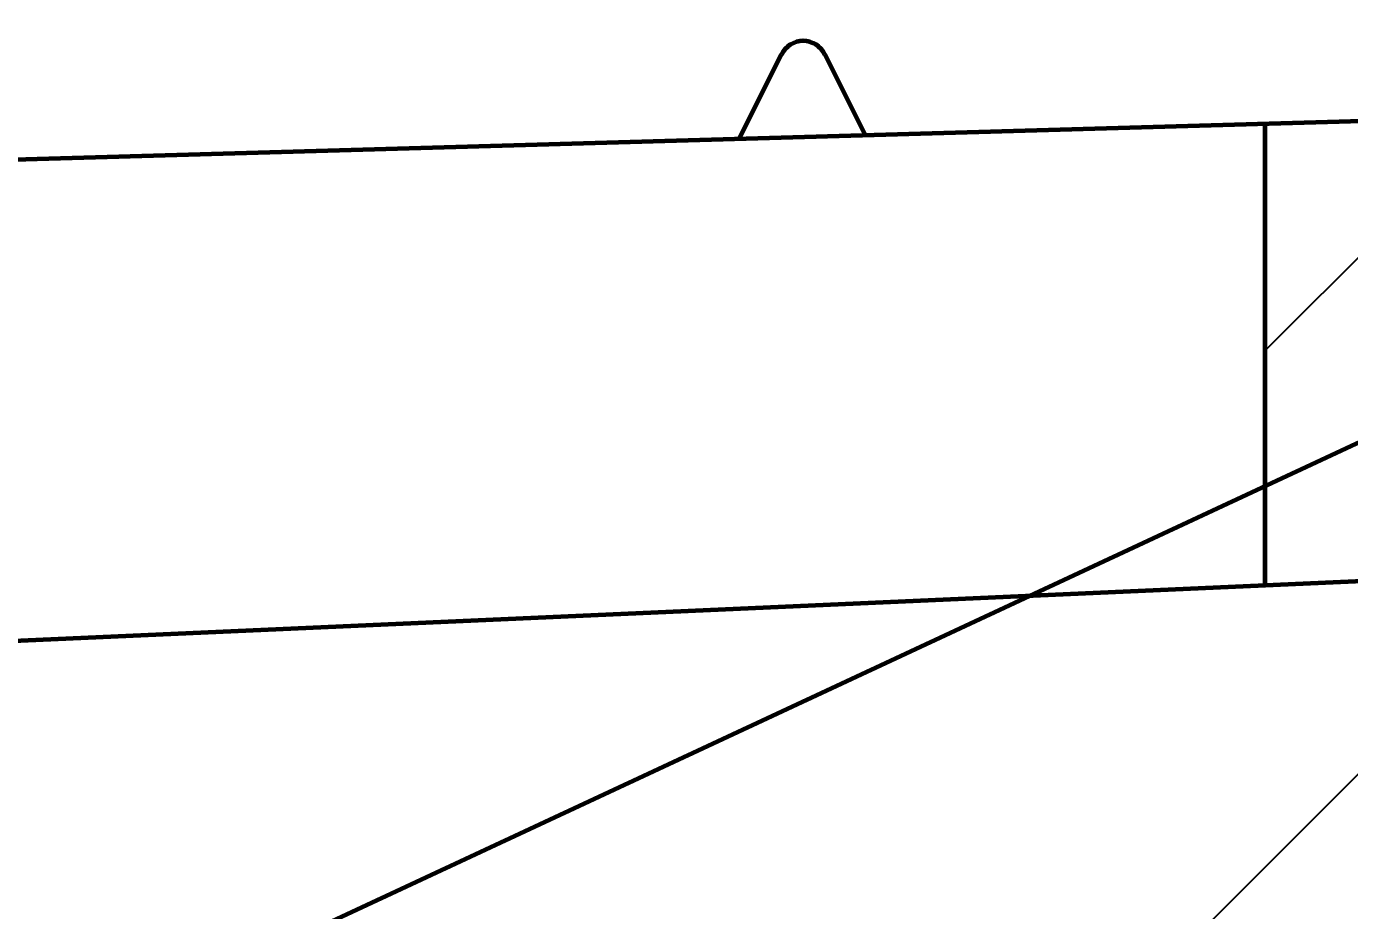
# Model space of a CAD drawing. Header units: millimetres. Extents: x 0 to 3360, y 0 to 297.
# Drawn here: x 3253.098 to 3254.912, y 129.323 to 130.535 of the extents above; entities that cross this region are included whole.
import ezdxf

# ---------------------------------------------------------------- set-up
doc = ezdxf.new("R2010")
doc.units = ezdxf.units.MM
doc.linetypes.add('K5LT_BASIC', pattern=[0])
doc.linetypes.add('K5LT_THIN', pattern=[0])
doc.layers.add('Системный слой', color=7, linetype='Continuous')
doc.styles.add('KDIMTEXTSTYLE', font='GOST_AU.SHX', dxfattribs={"width": 0.96, "oblique": 15, "height": 5})
doc.dimstyles.new('KDIMSTYLE (0.33)', dxfattribs={"dimtxt": 5, "dimasz": 1, "dimexe": 2, "dimexo": 0, "dimgap": 1, "dimtad": 1, "dimlfac": 3, "dimtxsty": 'KDIMTEXTSTYLE', "dimsah": 1, "dimcen": 0, "dimdle": 1, "dimadec": 0, "dimazin": 0, "dimtfac": 0.667, "dimtmove": 0, "dimatfit": 3, "dimfxl": 1, "dimtvp": 1, "dimtolj": 1, "dimtzin": 0, "dimarcsym": 0})
pattern_1 = [(45, (0, 0), (-1.0606602, 1.0606602), [])]

# ---------------------------------------------------------------- blocks, each defined once
blk = doc.blocks.new('U632')
at = {"layer": 'Системный слой', "color": 5, "linetype": 'K5LT_BASIC', "lineweight": 60, "true_color": 0x0000ff}
for p, q in [((3254.075, 130.3816), (3254.1328, 130.4972)), ((3254.1925, 130.4972), (3254.2478, 130.3866))]:
    blk.add_line(p, q, dxfattribs=at)
blk.add_arc((3254.1626, 130.4823), 0.0333, 26.5651, 153.4349, dxfattribs=at)
blk = doc.blocks.new('U629')
at = {"layer": 'Системный слой'}
h = blk.add_hatch(dxfattribs=at)
h.set_pattern_fill('Металл', angle=45, style=0, pattern_type=0)
h.set_pattern_definition(pattern_1)
h.paths.add_polyline_path([(3254.7955, 129.7688), (3258.1293, 129.9168), (3258.1293, 130.7835), (3256.4626, 130.4501), (3254.7955, 130.4023)])
at = {"layer": 'Системный слой', "color": 5, "linetype": 'K5LT_BASIC', "lineweight": 60, "true_color": 0x0000ff}
for p, q in [((3248.9126, 130.2335), (3256.4626, 130.4501)), ((3254.7955, 130.4023), (3254.7955, 129.7688)), ((3258.1293, 129.9168), (3251.2313, 129.6106))]:
    blk.add_line(p, q, dxfattribs=at)
at = {"layer": 'Системный слой'}
blk.add_blockref('U632', (0, 0), dxfattribs=at)
blk = doc.blocks.new('U641')
at = {"layer": 'Системный слой', "color": 5, "linetype": 'K5LT_BASIC', "lineweight": 60, "true_color": 0x0000ff}
for p, q in [((3254.075, 130.3816), (3254.1328, 130.4972)), ((3254.1925, 130.4972), (3254.2478, 130.3866))]:
    blk.add_line(p, q, dxfattribs=at)
blk.add_arc((3254.1626, 130.4823), 0.0333, 26.5651, 153.4349, dxfattribs=at)
blk = doc.blocks.new('U638')
at = {"layer": 'Системный слой'}
h = blk.add_hatch(dxfattribs=at)
h.set_pattern_fill('Металл', angle=45, style=0, pattern_type=0)
h.set_pattern_definition(pattern_1)
h.paths.add_polyline_path([(3254.7955, 129.7688), (3258.1293, 129.9168), (3258.1293, 130.7835), (3256.4626, 130.4501), (3254.7955, 130.4023)])
at = {"layer": 'Системный слой', "color": 5, "linetype": 'K5LT_BASIC', "lineweight": 60, "true_color": 0x0000ff}
for p, q in [((3248.9126, 130.2335), (3256.4626, 130.4501)), ((3254.7955, 130.4023), (3254.7955, 129.7688)), ((3258.1293, 129.9168), (3251.2313, 129.6106))]:
    blk.add_line(p, q, dxfattribs=at)
at = {"layer": 'Системный слой'}
blk.add_blockref('U641', (0, 0), dxfattribs=at)
blk = doc.blocks.new('U650')
at = {"layer": 'Системный слой', "color": 5, "linetype": 'K5LT_BASIC', "lineweight": 60, "true_color": 0x0000ff}
for p, q in [((3254.075, 130.3816), (3254.1328, 130.4972)), ((3254.1925, 130.4972), (3254.2478, 130.3866))]:
    blk.add_line(p, q, dxfattribs=at)
blk.add_arc((3254.1626, 130.4823), 0.0333, 26.5651, 153.4349, dxfattribs=at)
blk = doc.blocks.new('U647')
at = {"layer": 'Системный слой'}
h = blk.add_hatch(dxfattribs=at)
h.set_pattern_fill('Металл', angle=45, style=0, pattern_type=0)
h.set_pattern_definition(pattern_1)
h.paths.add_polyline_path([(3254.7955, 129.7688), (3258.1293, 129.9168), (3258.1293, 130.7835), (3256.4626, 130.4501), (3254.7955, 130.4023)])
at = {"layer": 'Системный слой', "color": 5, "linetype": 'K5LT_BASIC', "lineweight": 60, "true_color": 0x0000ff}
for p, q in [((3248.9126, 130.2335), (3256.4626, 130.4501)), ((3254.7955, 130.4023), (3254.7955, 129.7688)), ((3258.1293, 129.9168), (3251.2313, 129.6106))]:
    blk.add_line(p, q, dxfattribs=at)
at = {"layer": 'Системный слой'}
blk.add_blockref('U650', (0, 0), dxfattribs=at)
blk = doc.blocks.new('U659')
at = {"layer": 'Системный слой', "color": 5, "linetype": 'K5LT_BASIC', "lineweight": 60, "true_color": 0x0000ff}
for p, q in [((3254.075, 130.3816), (3254.1328, 130.4972)), ((3254.1925, 130.4972), (3254.2478, 130.3866))]:
    blk.add_line(p, q, dxfattribs=at)
blk.add_arc((3254.1626, 130.4823), 0.0333, 26.5651, 153.4349, dxfattribs=at)
blk = doc.blocks.new('U656')
at = {"layer": 'Системный слой'}
h = blk.add_hatch(dxfattribs=at)
h.set_pattern_fill('Металл', angle=45, style=0, pattern_type=0)
h.set_pattern_definition(pattern_1)
h.paths.add_polyline_path([(3254.7955, 129.7688), (3258.1293, 129.9168), (3258.1293, 130.7835), (3256.4626, 130.4501), (3254.7955, 130.4023)])
at = {"layer": 'Системный слой', "color": 5, "linetype": 'K5LT_BASIC', "lineweight": 60, "true_color": 0x0000ff}
for p, q in [((3248.9126, 130.2335), (3256.4626, 130.4501)), ((3254.7955, 130.4023), (3254.7955, 129.7688)), ((3258.1293, 129.9168), (3251.2313, 129.6106))]:
    blk.add_line(p, q, dxfattribs=at)
at = {"layer": 'Системный слой'}
blk.add_blockref('U659', (0, 0), dxfattribs=at)
blk = doc.blocks.new('U668')
at = {"layer": 'Системный слой', "color": 5, "linetype": 'K5LT_BASIC', "lineweight": 60, "true_color": 0x0000ff}
for p, q in [((3254.075, 130.3816), (3254.1328, 130.4972)), ((3254.1925, 130.4972), (3254.2478, 130.3866))]:
    blk.add_line(p, q, dxfattribs=at)
blk.add_arc((3254.1626, 130.4823), 0.0333, 26.5651, 153.4349, dxfattribs=at)
blk = doc.blocks.new('U665')
at = {"layer": 'Системный слой'}
h = blk.add_hatch(dxfattribs=at)
h.set_pattern_fill('Металл', angle=45, style=0, pattern_type=0)
h.set_pattern_definition(pattern_1)
h.paths.add_polyline_path([(3254.7955, 129.7688), (3258.1293, 129.9168), (3258.1293, 130.7835), (3256.4626, 130.4501), (3254.7955, 130.4023)])
at = {"layer": 'Системный слой', "color": 5, "linetype": 'K5LT_BASIC', "lineweight": 60, "true_color": 0x0000ff}
for p, q in [((3248.9126, 130.2335), (3256.4626, 130.4501)), ((3254.7955, 130.4023), (3254.7955, 129.7688)), ((3258.1293, 129.9168), (3251.2313, 129.6106))]:
    blk.add_line(p, q, dxfattribs=at)
at = {"layer": 'Системный слой'}
blk.add_blockref('U668', (0, 0), dxfattribs=at)
blk = doc.blocks.new('U677')
at = {"layer": 'Системный слой', "color": 5, "linetype": 'K5LT_BASIC', "lineweight": 60, "true_color": 0x0000ff}
for p, q in [((3254.075, 130.3816), (3254.1328, 130.4972)), ((3254.1925, 130.4972), (3254.2478, 130.3866))]:
    blk.add_line(p, q, dxfattribs=at)
blk.add_arc((3254.1626, 130.4823), 0.0333, 26.5651, 153.4349, dxfattribs=at)
blk = doc.blocks.new('U674')
at = {"layer": 'Системный слой'}
h = blk.add_hatch(dxfattribs=at)
h.set_pattern_fill('Металл', angle=45, style=0, pattern_type=0)
h.set_pattern_definition(pattern_1)
h.paths.add_polyline_path([(3254.7955, 129.7688), (3258.1293, 129.9168), (3258.1293, 130.7835), (3256.4626, 130.4501), (3254.7955, 130.4023)])
at = {"layer": 'Системный слой', "color": 5, "linetype": 'K5LT_BASIC', "lineweight": 60, "true_color": 0x0000ff}
for p, q in [((3248.9126, 130.2335), (3256.4626, 130.4501)), ((3254.7955, 130.4023), (3254.7955, 129.7688)), ((3258.1293, 129.9168), (3251.2313, 129.6106))]:
    blk.add_line(p, q, dxfattribs=at)
at = {"layer": 'Системный слой'}
blk.add_blockref('U677', (0, 0), dxfattribs=at)
blk = doc.blocks.new('U686')
at = {"layer": 'Системный слой', "color": 5, "linetype": 'K5LT_BASIC', "lineweight": 60, "true_color": 0x0000ff}
for p, q in [((3254.075, 130.3816), (3254.1328, 130.4972)), ((3254.1925, 130.4972), (3254.2478, 130.3866))]:
    blk.add_line(p, q, dxfattribs=at)
blk.add_arc((3254.1626, 130.4823), 0.0333, 26.5651, 153.4349, dxfattribs=at)
blk = doc.blocks.new('U683')
at = {"layer": 'Системный слой'}
h = blk.add_hatch(dxfattribs=at)
h.set_pattern_fill('Металл', angle=45, style=0, pattern_type=0)
h.set_pattern_definition(pattern_1)
h.paths.add_polyline_path([(3254.7955, 129.7688), (3258.1293, 129.9168), (3258.1293, 130.7835), (3256.4626, 130.4501), (3254.7955, 130.4023)])
at = {"layer": 'Системный слой', "color": 5, "linetype": 'K5LT_BASIC', "lineweight": 60, "true_color": 0x0000ff}
for p, q in [((3248.9126, 130.2335), (3256.4626, 130.4501)), ((3254.7955, 130.4023), (3254.7955, 129.7688)), ((3258.1293, 129.9168), (3251.2313, 129.6106))]:
    blk.add_line(p, q, dxfattribs=at)
at = {"layer": 'Системный слой'}
blk.add_blockref('U686', (0, 0), dxfattribs=at)
blk = doc.blocks.new('U695')
at = {"layer": 'Системный слой', "color": 5, "linetype": 'K5LT_BASIC', "lineweight": 60, "true_color": 0x0000ff}
for p, q in [((3254.075, 130.3816), (3254.1328, 130.4972)), ((3254.1925, 130.4972), (3254.2478, 130.3866))]:
    blk.add_line(p, q, dxfattribs=at)
blk.add_arc((3254.1626, 130.4823), 0.0333, 26.5651, 153.4349, dxfattribs=at)
blk = doc.blocks.new('U692')
at = {"layer": 'Системный слой'}
h = blk.add_hatch(dxfattribs=at)
h.set_pattern_fill('Металл', angle=45, style=0, pattern_type=0)
h.set_pattern_definition(pattern_1)
h.paths.add_polyline_path([(3254.7955, 129.7688), (3258.1293, 129.9168), (3258.1293, 130.7835), (3256.4626, 130.4501), (3254.7955, 130.4023)])
at = {"layer": 'Системный слой', "color": 5, "linetype": 'K5LT_BASIC', "lineweight": 60, "true_color": 0x0000ff}
for p, q in [((3248.9126, 130.2335), (3256.4626, 130.4501)), ((3254.7955, 130.4023), (3254.7955, 129.7688)), ((3258.1293, 129.9168), (3251.2313, 129.6106))]:
    blk.add_line(p, q, dxfattribs=at)
at = {"layer": 'Системный слой'}
blk.add_blockref('U695', (0, 0), dxfattribs=at)
blk = doc.blocks.new('U704')
at = {"layer": 'Системный слой', "color": 5, "linetype": 'K5LT_BASIC', "lineweight": 60, "true_color": 0x0000ff}
for p, q in [((3254.075, 130.3816), (3254.1328, 130.4972)), ((3254.1925, 130.4972), (3254.2478, 130.3866))]:
    blk.add_line(p, q, dxfattribs=at)
blk.add_arc((3254.1626, 130.4823), 0.0333, 26.5651, 153.4349, dxfattribs=at)
blk = doc.blocks.new('U701')
at = {"layer": 'Системный слой'}
h = blk.add_hatch(dxfattribs=at)
h.set_pattern_fill('Металл', angle=45, style=0, pattern_type=0)
h.set_pattern_definition(pattern_1)
h.paths.add_polyline_path([(3254.7955, 129.7688), (3258.1293, 129.9168), (3258.1293, 130.7835), (3256.4626, 130.4501), (3254.7955, 130.4023)])
at = {"layer": 'Системный слой', "color": 5, "linetype": 'K5LT_BASIC', "lineweight": 60, "true_color": 0x0000ff}
for p, q in [((3248.9126, 130.2335), (3256.4626, 130.4501)), ((3254.7955, 130.4023), (3254.7955, 129.7688)), ((3258.1293, 129.9168), (3251.2313, 129.6106))]:
    blk.add_line(p, q, dxfattribs=at)
at = {"layer": 'Системный слой'}
blk.add_blockref('U704', (0, 0), dxfattribs=at)
blk = doc.blocks.new('U713')
at = {"layer": 'Системный слой', "color": 5, "linetype": 'K5LT_BASIC', "lineweight": 60, "true_color": 0x0000ff}
for p, q in [((3254.075, 130.3816), (3254.1328, 130.4972)), ((3254.1925, 130.4972), (3254.2478, 130.3866))]:
    blk.add_line(p, q, dxfattribs=at)
blk.add_arc((3254.1626, 130.4823), 0.0333, 26.5651, 153.4349, dxfattribs=at)
blk = doc.blocks.new('U710')
at = {"layer": 'Системный слой'}
h = blk.add_hatch(dxfattribs=at)
h.set_pattern_fill('Металл', angle=45, style=0, pattern_type=0)
h.set_pattern_definition(pattern_1)
h.paths.add_polyline_path([(3254.7955, 129.7688), (3258.1293, 129.9168), (3258.1293, 130.7835), (3256.4626, 130.4501), (3254.7955, 130.4023)])
at = {"layer": 'Системный слой', "color": 5, "linetype": 'K5LT_BASIC', "lineweight": 60, "true_color": 0x0000ff}
for p, q in [((3248.9126, 130.2335), (3256.4626, 130.4501)), ((3254.7955, 130.4023), (3254.7955, 129.7688)), ((3258.1293, 129.9168), (3251.2313, 129.6106))]:
    blk.add_line(p, q, dxfattribs=at)
at = {"layer": 'Системный слой'}
blk.add_blockref('U713', (0, 0), dxfattribs=at)
blk = doc.blocks.new('U722')
at = {"layer": 'Системный слой', "color": 5, "linetype": 'K5LT_BASIC', "lineweight": 60, "true_color": 0x0000ff}
for p, q in [((3254.075, 130.3816), (3254.1328, 130.4972)), ((3254.1925, 130.4972), (3254.2478, 130.3866))]:
    blk.add_line(p, q, dxfattribs=at)
blk.add_arc((3254.1626, 130.4823), 0.0333, 26.5651, 153.4349, dxfattribs=at)
blk = doc.blocks.new('U719')
at = {"layer": 'Системный слой'}
h = blk.add_hatch(dxfattribs=at)
h.set_pattern_fill('Металл', angle=45, style=0, pattern_type=0)
h.set_pattern_definition(pattern_1)
h.paths.add_polyline_path([(3254.7955, 129.7688), (3258.1293, 129.9168), (3258.1293, 130.7835), (3256.4626, 130.4501), (3254.7955, 130.4023)])
at = {"layer": 'Системный слой', "color": 5, "linetype": 'K5LT_BASIC', "lineweight": 60, "true_color": 0x0000ff}
for p, q in [((3248.9126, 130.2335), (3256.4626, 130.4501)), ((3254.7955, 130.4023), (3254.7955, 129.7688)), ((3258.1293, 129.9168), (3251.2313, 129.6106))]:
    blk.add_line(p, q, dxfattribs=at)
at = {"layer": 'Системный слой'}
blk.add_blockref('U722', (0, 0), dxfattribs=at)
blk = doc.blocks.new('U731')
at = {"layer": 'Системный слой', "color": 5, "linetype": 'K5LT_BASIC', "lineweight": 60, "true_color": 0x0000ff}
for p, q in [((3254.075, 130.3816), (3254.1328, 130.4972)), ((3254.1925, 130.4972), (3254.2478, 130.3866))]:
    blk.add_line(p, q, dxfattribs=at)
blk.add_arc((3254.1626, 130.4823), 0.0333, 26.5651, 153.4349, dxfattribs=at)
blk = doc.blocks.new('U728')
at = {"layer": 'Системный слой'}
h = blk.add_hatch(dxfattribs=at)
h.set_pattern_fill('Металл', angle=45, style=0, pattern_type=0)
h.set_pattern_definition(pattern_1)
h.paths.add_polyline_path([(3254.7955, 129.7688), (3258.1293, 129.9168), (3258.1293, 130.7835), (3256.4626, 130.4501), (3254.7955, 130.4023)])
at = {"layer": 'Системный слой', "color": 5, "linetype": 'K5LT_BASIC', "lineweight": 60, "true_color": 0x0000ff}
for p, q in [((3248.9126, 130.2335), (3256.4626, 130.4501)), ((3254.7955, 130.4023), (3254.7955, 129.7688)), ((3258.1293, 129.9168), (3251.2313, 129.6106))]:
    blk.add_line(p, q, dxfattribs=at)
at = {"layer": 'Системный слой'}
blk.add_blockref('U731', (0, 0), dxfattribs=at)
blk = doc.blocks.new('U740')
at = {"layer": 'Системный слой', "color": 5, "linetype": 'K5LT_BASIC', "lineweight": 60, "true_color": 0x0000ff}
for p, q in [((3254.075, 130.3816), (3254.1328, 130.4972)), ((3254.1925, 130.4972), (3254.2478, 130.3866))]:
    blk.add_line(p, q, dxfattribs=at)
blk.add_arc((3254.1626, 130.4823), 0.0333, 26.5651, 153.4349, dxfattribs=at)
blk = doc.blocks.new('U737')
at = {"layer": 'Системный слой'}
h = blk.add_hatch(dxfattribs=at)
h.set_pattern_fill('Металл', angle=45, style=0, pattern_type=0)
h.set_pattern_definition(pattern_1)
h.paths.add_polyline_path([(3254.7955, 129.7688), (3258.1293, 129.9168), (3258.1293, 130.7835), (3256.4626, 130.4501), (3254.7955, 130.4023)])
at = {"layer": 'Системный слой', "color": 5, "linetype": 'K5LT_BASIC', "lineweight": 60, "true_color": 0x0000ff}
for p, q in [((3248.9126, 130.2335), (3256.4626, 130.4501)), ((3254.7955, 130.4023), (3254.7955, 129.7688)), ((3258.1293, 129.9168), (3251.2313, 129.6106))]:
    blk.add_line(p, q, dxfattribs=at)
at = {"layer": 'Системный слой'}
blk.add_blockref('U740', (0, 0), dxfattribs=at)
blk = doc.blocks.new('U749')
at = {"layer": 'Системный слой', "color": 5, "linetype": 'K5LT_BASIC', "lineweight": 60, "true_color": 0x0000ff}
for p, q in [((3254.075, 130.3816), (3254.1328, 130.4972)), ((3254.1925, 130.4972), (3254.2478, 130.3866))]:
    blk.add_line(p, q, dxfattribs=at)
blk.add_arc((3254.1626, 130.4823), 0.0333, 26.5651, 153.4349, dxfattribs=at)
blk = doc.blocks.new('U746')
at = {"layer": 'Системный слой'}
h = blk.add_hatch(dxfattribs=at)
h.set_pattern_fill('Металл', angle=45, style=0, pattern_type=0)
h.set_pattern_definition(pattern_1)
h.paths.add_polyline_path([(3254.7955, 129.7688), (3258.1293, 129.9168), (3258.1293, 130.7835), (3256.4626, 130.4501), (3254.7955, 130.4023)])
at = {"layer": 'Системный слой', "color": 5, "linetype": 'K5LT_BASIC', "lineweight": 60, "true_color": 0x0000ff}
for p, q in [((3248.9126, 130.2335), (3256.4626, 130.4501)), ((3254.7955, 130.4023), (3254.7955, 129.7688)), ((3258.1293, 129.9168), (3251.2313, 129.6106))]:
    blk.add_line(p, q, dxfattribs=at)
at = {"layer": 'Системный слой'}
blk.add_blockref('U749', (0, 0), dxfattribs=at)
blk = doc.blocks.new('U758')
at = {"layer": 'Системный слой', "color": 5, "linetype": 'K5LT_BASIC', "lineweight": 60, "true_color": 0x0000ff}
for p, q in [((3254.075, 130.3816), (3254.1328, 130.4972)), ((3254.1925, 130.4972), (3254.2478, 130.3866))]:
    blk.add_line(p, q, dxfattribs=at)
blk.add_arc((3254.1626, 130.4823), 0.0333, 26.5651, 153.4349, dxfattribs=at)
blk = doc.blocks.new('U755')
at = {"layer": 'Системный слой'}
h = blk.add_hatch(dxfattribs=at)
h.set_pattern_fill('Металл', angle=45, style=0, pattern_type=0)
h.set_pattern_definition(pattern_1)
h.paths.add_polyline_path([(3254.7955, 129.7688), (3258.1293, 129.9168), (3258.1293, 130.7835), (3256.4626, 130.4501), (3254.7955, 130.4023)])
at = {"layer": 'Системный слой', "color": 5, "linetype": 'K5LT_BASIC', "lineweight": 60, "true_color": 0x0000ff}
for p, q in [((3248.9126, 130.2335), (3256.4626, 130.4501)), ((3254.7955, 130.4023), (3254.7955, 129.7688)), ((3258.1293, 129.9168), (3251.2313, 129.6106))]:
    blk.add_line(p, q, dxfattribs=at)
at = {"layer": 'Системный слой'}
blk.add_blockref('U758', (0, 0), dxfattribs=at)
blk = doc.blocks.new('U767')
at = {"layer": 'Системный слой', "color": 5, "linetype": 'K5LT_BASIC', "lineweight": 60, "true_color": 0x0000ff}
for p, q in [((3254.075, 130.3816), (3254.1328, 130.4972)), ((3254.1925, 130.4972), (3254.2478, 130.3866))]:
    blk.add_line(p, q, dxfattribs=at)
blk.add_arc((3254.1626, 130.4823), 0.0333, 26.5651, 153.4349, dxfattribs=at)
blk = doc.blocks.new('U764')
at = {"layer": 'Системный слой'}
h = blk.add_hatch(dxfattribs=at)
h.set_pattern_fill('Металл', angle=45, style=0, pattern_type=0)
h.set_pattern_definition(pattern_1)
h.paths.add_polyline_path([(3254.7955, 129.7688), (3258.1293, 129.9168), (3258.1293, 130.7835), (3256.4626, 130.4501), (3254.7955, 130.4023)])
at = {"layer": 'Системный слой', "color": 5, "linetype": 'K5LT_BASIC', "lineweight": 60, "true_color": 0x0000ff}
for p, q in [((3248.9126, 130.2335), (3256.4626, 130.4501)), ((3254.7955, 130.4023), (3254.7955, 129.7688)), ((3258.1293, 129.9168), (3251.2313, 129.6106))]:
    blk.add_line(p, q, dxfattribs=at)
at = {"layer": 'Системный слой'}
blk.add_blockref('U767', (0, 0), dxfattribs=at)
blk = doc.blocks.new('U776')
at = {"layer": 'Системный слой', "color": 5, "linetype": 'K5LT_BASIC', "lineweight": 60, "true_color": 0x0000ff}
for p, q in [((3254.075, 130.3816), (3254.1328, 130.4972)), ((3254.1925, 130.4972), (3254.2478, 130.3866))]:
    blk.add_line(p, q, dxfattribs=at)
blk.add_arc((3254.1626, 130.4823), 0.0333, 26.5651, 153.4349, dxfattribs=at)
blk = doc.blocks.new('U773')
at = {"layer": 'Системный слой'}
h = blk.add_hatch(dxfattribs=at)
h.set_pattern_fill('Металл', angle=45, style=0, pattern_type=0)
h.set_pattern_definition(pattern_1)
h.paths.add_polyline_path([(3254.7955, 129.7688), (3258.1293, 129.9168), (3258.1293, 130.7835), (3256.4626, 130.4501), (3254.7955, 130.4023)])
at = {"layer": 'Системный слой', "color": 5, "linetype": 'K5LT_BASIC', "lineweight": 60, "true_color": 0x0000ff}
for p, q in [((3248.9126, 130.2335), (3256.4626, 130.4501)), ((3254.7955, 130.4023), (3254.7955, 129.7688)), ((3258.1293, 129.9168), (3251.2313, 129.6106))]:
    blk.add_line(p, q, dxfattribs=at)
at = {"layer": 'Системный слой'}
blk.add_blockref('U776', (0, 0), dxfattribs=at)
blk = doc.blocks.new('U785')
at = {"layer": 'Системный слой', "color": 5, "linetype": 'K5LT_BASIC', "lineweight": 60, "true_color": 0x0000ff}
for p, q in [((3254.075, 130.3816), (3254.1328, 130.4972)), ((3254.1925, 130.4972), (3254.2478, 130.3866))]:
    blk.add_line(p, q, dxfattribs=at)
blk.add_arc((3254.1626, 130.4823), 0.0333, 26.5651, 153.4349, dxfattribs=at)
blk = doc.blocks.new('U782')
at = {"layer": 'Системный слой'}
h = blk.add_hatch(dxfattribs=at)
h.set_pattern_fill('Металл', angle=45, style=0, pattern_type=0)
h.set_pattern_definition(pattern_1)
h.paths.add_polyline_path([(3254.7955, 129.7688), (3258.1293, 129.9168), (3258.1293, 130.7835), (3256.4626, 130.4501), (3254.7955, 130.4023)])
at = {"layer": 'Системный слой', "color": 5, "linetype": 'K5LT_BASIC', "lineweight": 60, "true_color": 0x0000ff}
for p, q in [((3248.9126, 130.2335), (3256.4626, 130.4501)), ((3254.7955, 130.4023), (3254.7955, 129.7688)), ((3258.1293, 129.9168), (3251.2313, 129.6106))]:
    blk.add_line(p, q, dxfattribs=at)
at = {"layer": 'Системный слой'}
blk.add_blockref('U785', (0, 0), dxfattribs=at)
blk = doc.blocks.new('U794')
at = {"layer": 'Системный слой', "color": 5, "linetype": 'K5LT_BASIC', "lineweight": 60, "true_color": 0x0000ff}
for p, q in [((3254.075, 130.3816), (3254.1328, 130.4972)), ((3254.1925, 130.4972), (3254.2478, 130.3866))]:
    blk.add_line(p, q, dxfattribs=at)
blk.add_arc((3254.1626, 130.4823), 0.0333, 26.5651, 153.4349, dxfattribs=at)
blk = doc.blocks.new('U791')
at = {"layer": 'Системный слой'}
h = blk.add_hatch(dxfattribs=at)
h.set_pattern_fill('Металл', angle=45, style=0, pattern_type=0)
h.set_pattern_definition(pattern_1)
h.paths.add_polyline_path([(3254.7955, 129.7688), (3258.1293, 129.9168), (3258.1293, 130.7835), (3256.4626, 130.4501), (3254.7955, 130.4023)])
at = {"layer": 'Системный слой', "color": 5, "linetype": 'K5LT_BASIC', "lineweight": 60, "true_color": 0x0000ff}
for p, q in [((3248.9126, 130.2335), (3256.4626, 130.4501)), ((3254.7955, 130.4023), (3254.7955, 129.7688)), ((3258.1293, 129.9168), (3251.2313, 129.6106))]:
    blk.add_line(p, q, dxfattribs=at)
at = {"layer": 'Системный слой'}
blk.add_blockref('U794', (0, 0), dxfattribs=at)
blk = doc.blocks.new('U803')
at = {"layer": 'Системный слой', "color": 5, "linetype": 'K5LT_BASIC', "lineweight": 60, "true_color": 0x0000ff}
for p, q in [((3254.075, 130.3816), (3254.1328, 130.4972)), ((3254.1925, 130.4972), (3254.2478, 130.3866))]:
    blk.add_line(p, q, dxfattribs=at)
blk.add_arc((3254.1626, 130.4823), 0.0333, 26.5651, 153.4349, dxfattribs=at)
blk = doc.blocks.new('U800')
at = {"layer": 'Системный слой'}
h = blk.add_hatch(dxfattribs=at)
h.set_pattern_fill('Металл', angle=45, style=0, pattern_type=0)
h.set_pattern_definition(pattern_1)
h.paths.add_polyline_path([(3254.7955, 129.7688), (3258.1293, 129.9168), (3258.1293, 130.7835), (3256.4626, 130.4501), (3254.7955, 130.4023)])
at = {"layer": 'Системный слой', "color": 5, "linetype": 'K5LT_BASIC', "lineweight": 60, "true_color": 0x0000ff}
for p, q in [((3248.9126, 130.2335), (3256.4626, 130.4501)), ((3254.7955, 130.4023), (3254.7955, 129.7688)), ((3258.1293, 129.9168), (3251.2313, 129.6106))]:
    blk.add_line(p, q, dxfattribs=at)
at = {"layer": 'Системный слой'}
blk.add_blockref('U803', (0, 0), dxfattribs=at)
blk = doc.blocks.new('U812')
at = {"layer": 'Системный слой', "color": 5, "linetype": 'K5LT_BASIC', "lineweight": 60, "true_color": 0x0000ff}
for p, q in [((3254.075, 130.3816), (3254.1328, 130.4972)), ((3254.1925, 130.4972), (3254.2478, 130.3866))]:
    blk.add_line(p, q, dxfattribs=at)
blk.add_arc((3254.1626, 130.4823), 0.0333, 26.5651, 153.4349, dxfattribs=at)
blk = doc.blocks.new('U809')
at = {"layer": 'Системный слой'}
h = blk.add_hatch(dxfattribs=at)
h.set_pattern_fill('Металл', angle=45, style=0, pattern_type=0)
h.set_pattern_definition(pattern_1)
h.paths.add_polyline_path([(3254.7955, 129.7688), (3258.1293, 129.9168), (3258.1293, 130.7835), (3256.4626, 130.4501), (3254.7955, 130.4023)])
at = {"layer": 'Системный слой', "color": 5, "linetype": 'K5LT_BASIC', "lineweight": 60, "true_color": 0x0000ff}
for p, q in [((3248.9126, 130.2335), (3256.4626, 130.4501)), ((3254.7955, 130.4023), (3254.7955, 129.7688)), ((3258.1293, 129.9168), (3251.2313, 129.6106))]:
    blk.add_line(p, q, dxfattribs=at)
at = {"layer": 'Системный слой'}
blk.add_blockref('U812', (0, 0), dxfattribs=at)
blk = doc.blocks.new('U821')
at = {"layer": 'Системный слой', "color": 5, "linetype": 'K5LT_BASIC', "lineweight": 60, "true_color": 0x0000ff}
for p, q in [((3254.075, 130.3816), (3254.1328, 130.4972)), ((3254.1925, 130.4972), (3254.2478, 130.3866))]:
    blk.add_line(p, q, dxfattribs=at)
blk.add_arc((3254.1626, 130.4823), 0.0333, 26.5651, 153.4349, dxfattribs=at)
blk = doc.blocks.new('U818')
at = {"layer": 'Системный слой'}
h = blk.add_hatch(dxfattribs=at)
h.set_pattern_fill('Металл', angle=45, style=0, pattern_type=0)
h.set_pattern_definition(pattern_1)
h.paths.add_polyline_path([(3254.7955, 129.7688), (3258.1293, 129.9168), (3258.1293, 130.7835), (3256.4626, 130.4501), (3254.7955, 130.4023)])
at = {"layer": 'Системный слой', "color": 5, "linetype": 'K5LT_BASIC', "lineweight": 60, "true_color": 0x0000ff}
for p, q in [((3248.9126, 130.2335), (3256.4626, 130.4501)), ((3254.7955, 130.4023), (3254.7955, 129.7688)), ((3258.1293, 129.9168), (3251.2313, 129.6106))]:
    blk.add_line(p, q, dxfattribs=at)
at = {"layer": 'Системный слой'}
blk.add_blockref('U821', (0, 0), dxfattribs=at)
blk = doc.blocks.new('U830')
at = {"layer": 'Системный слой', "color": 5, "linetype": 'K5LT_BASIC', "lineweight": 60, "true_color": 0x0000ff}
for p, q in [((3254.075, 130.3816), (3254.1328, 130.4972)), ((3254.1925, 130.4972), (3254.2478, 130.3866))]:
    blk.add_line(p, q, dxfattribs=at)
blk.add_arc((3254.1626, 130.4823), 0.0333, 26.5651, 153.4349, dxfattribs=at)
blk = doc.blocks.new('U827')
at = {"layer": 'Системный слой'}
h = blk.add_hatch(dxfattribs=at)
h.set_pattern_fill('Металл', angle=45, style=0, pattern_type=0)
h.set_pattern_definition(pattern_1)
h.paths.add_polyline_path([(3254.7955, 129.7688), (3258.1293, 129.9168), (3258.1293, 130.7835), (3256.4626, 130.4501), (3254.7955, 130.4023)])
at = {"layer": 'Системный слой', "color": 5, "linetype": 'K5LT_BASIC', "lineweight": 60, "true_color": 0x0000ff}
for p, q in [((3248.9126, 130.2335), (3256.4626, 130.4501)), ((3254.7955, 130.4023), (3254.7955, 129.7688)), ((3258.1293, 129.9168), (3251.2313, 129.6106))]:
    blk.add_line(p, q, dxfattribs=at)
at = {"layer": 'Системный слой'}
blk.add_blockref('U830', (0, 0), dxfattribs=at)
blk = doc.blocks.new('U839')
at = {"layer": 'Системный слой', "color": 5, "linetype": 'K5LT_BASIC', "lineweight": 60, "true_color": 0x0000ff}
for p, q in [((3254.075, 130.3816), (3254.1328, 130.4972)), ((3254.1925, 130.4972), (3254.2478, 130.3866))]:
    blk.add_line(p, q, dxfattribs=at)
blk.add_arc((3254.1626, 130.4823), 0.0333, 26.5651, 153.4349, dxfattribs=at)
blk = doc.blocks.new('U836')
at = {"layer": 'Системный слой'}
h = blk.add_hatch(dxfattribs=at)
h.set_pattern_fill('Металл', angle=45, style=0, pattern_type=0)
h.set_pattern_definition(pattern_1)
h.paths.add_polyline_path([(3254.7955, 129.7688), (3258.1293, 129.9168), (3258.1293, 130.7835), (3256.4626, 130.4501), (3254.7955, 130.4023)])
at = {"layer": 'Системный слой', "color": 5, "linetype": 'K5LT_BASIC', "lineweight": 60, "true_color": 0x0000ff}
for p, q in [((3248.9126, 130.2335), (3256.4626, 130.4501)), ((3254.7955, 130.4023), (3254.7955, 129.7688)), ((3258.1293, 129.9168), (3251.2313, 129.6106))]:
    blk.add_line(p, q, dxfattribs=at)
at = {"layer": 'Системный слой'}
blk.add_blockref('U839', (0, 0), dxfattribs=at)
blk = doc.blocks.new('U848')
at = {"layer": 'Системный слой', "color": 5, "linetype": 'K5LT_BASIC', "lineweight": 60, "true_color": 0x0000ff}
for p, q in [((3254.075, 130.3816), (3254.1328, 130.4972)), ((3254.1925, 130.4972), (3254.2478, 130.3866))]:
    blk.add_line(p, q, dxfattribs=at)
blk.add_arc((3254.1626, 130.4823), 0.0333, 26.5651, 153.4349, dxfattribs=at)
blk = doc.blocks.new('U845')
at = {"layer": 'Системный слой'}
h = blk.add_hatch(dxfattribs=at)
h.set_pattern_fill('Металл', angle=45, style=0, pattern_type=0)
h.set_pattern_definition(pattern_1)
h.paths.add_polyline_path([(3254.7955, 129.7688), (3258.1293, 129.9168), (3258.1293, 130.7835), (3256.4626, 130.4501), (3254.7955, 130.4023)])
at = {"layer": 'Системный слой', "color": 5, "linetype": 'K5LT_BASIC', "lineweight": 60, "true_color": 0x0000ff}
for p, q in [((3248.9126, 130.2335), (3256.4626, 130.4501)), ((3254.7955, 130.4023), (3254.7955, 129.7688)), ((3258.1293, 129.9168), (3251.2313, 129.6106))]:
    blk.add_line(p, q, dxfattribs=at)
at = {"layer": 'Системный слой'}
blk.add_blockref('U848', (0, 0), dxfattribs=at)
blk = doc.blocks.new('U857')
at = {"layer": 'Системный слой', "color": 5, "linetype": 'K5LT_BASIC', "lineweight": 60, "true_color": 0x0000ff}
for p, q in [((3254.075, 130.3816), (3254.1328, 130.4972)), ((3254.1925, 130.4972), (3254.2478, 130.3866))]:
    blk.add_line(p, q, dxfattribs=at)
blk.add_arc((3254.1626, 130.4823), 0.0333, 26.5651, 153.4349, dxfattribs=at)
blk = doc.blocks.new('U854')
at = {"layer": 'Системный слой'}
h = blk.add_hatch(dxfattribs=at)
h.set_pattern_fill('Металл', angle=45, style=0, pattern_type=0)
h.set_pattern_definition(pattern_1)
h.paths.add_polyline_path([(3254.7955, 129.7688), (3258.1293, 129.9168), (3258.1293, 130.7835), (3256.4626, 130.4501), (3254.7955, 130.4023)])
at = {"layer": 'Системный слой', "color": 5, "linetype": 'K5LT_BASIC', "lineweight": 60, "true_color": 0x0000ff}
for p, q in [((3248.9126, 130.2335), (3256.4626, 130.4501)), ((3254.7955, 130.4023), (3254.7955, 129.7688)), ((3258.1293, 129.9168), (3251.2313, 129.6106))]:
    blk.add_line(p, q, dxfattribs=at)
at = {"layer": 'Системный слой'}
blk.add_blockref('U857', (0, 0), dxfattribs=at)
blk = doc.blocks.new('U866')
at = {"layer": 'Системный слой', "color": 5, "linetype": 'K5LT_BASIC', "lineweight": 60, "true_color": 0x0000ff}
for p, q in [((3254.075, 130.3816), (3254.1328, 130.4972)), ((3254.1925, 130.4972), (3254.2478, 130.3866))]:
    blk.add_line(p, q, dxfattribs=at)
blk.add_arc((3254.1626, 130.4823), 0.0333, 26.5651, 153.4349, dxfattribs=at)
blk = doc.blocks.new('U863')
at = {"layer": 'Системный слой'}
h = blk.add_hatch(dxfattribs=at)
h.set_pattern_fill('Металл', angle=45, style=0, pattern_type=0)
h.set_pattern_definition(pattern_1)
h.paths.add_polyline_path([(3254.7955, 129.7688), (3258.1293, 129.9168), (3258.1293, 130.7835), (3256.4626, 130.4501), (3254.7955, 130.4023)])
at = {"layer": 'Системный слой', "color": 5, "linetype": 'K5LT_BASIC', "lineweight": 60, "true_color": 0x0000ff}
for p, q in [((3248.9126, 130.2335), (3256.4626, 130.4501)), ((3254.7955, 130.4023), (3254.7955, 129.7688)), ((3258.1293, 129.9168), (3251.2313, 129.6106))]:
    blk.add_line(p, q, dxfattribs=at)
at = {"layer": 'Системный слой'}
blk.add_blockref('U866', (0, 0), dxfattribs=at)
blk = doc.blocks.new('U875')
at = {"layer": 'Системный слой', "color": 5, "linetype": 'K5LT_BASIC', "lineweight": 60, "true_color": 0x0000ff}
for p, q in [((3254.075, 130.3816), (3254.1328, 130.4972)), ((3254.1925, 130.4972), (3254.2478, 130.3866))]:
    blk.add_line(p, q, dxfattribs=at)
blk.add_arc((3254.1626, 130.4823), 0.0333, 26.5651, 153.4349, dxfattribs=at)
blk = doc.blocks.new('U872')
at = {"layer": 'Системный слой'}
h = blk.add_hatch(dxfattribs=at)
h.set_pattern_fill('Металл', angle=45, style=0, pattern_type=0)
h.set_pattern_definition(pattern_1)
h.paths.add_polyline_path([(3254.7955, 129.7688), (3258.1293, 129.9168), (3258.1293, 130.7835), (3256.4626, 130.4501), (3254.7955, 130.4023)])
at = {"layer": 'Системный слой', "color": 5, "linetype": 'K5LT_BASIC', "lineweight": 60, "true_color": 0x0000ff}
for p, q in [((3248.9126, 130.2335), (3256.4626, 130.4501)), ((3254.7955, 130.4023), (3254.7955, 129.7688)), ((3258.1293, 129.9168), (3251.2313, 129.6106))]:
    blk.add_line(p, q, dxfattribs=at)
at = {"layer": 'Системный слой'}
blk.add_blockref('U875', (0, 0), dxfattribs=at)
blk = doc.blocks.new('U884')
at = {"layer": 'Системный слой', "color": 5, "linetype": 'K5LT_BASIC', "lineweight": 60, "true_color": 0x0000ff}
for p, q in [((3254.075, 130.3816), (3254.1328, 130.4972)), ((3254.1925, 130.4972), (3254.2478, 130.3866))]:
    blk.add_line(p, q, dxfattribs=at)
blk.add_arc((3254.1626, 130.4823), 0.0333, 26.5651, 153.4349, dxfattribs=at)
blk = doc.blocks.new('U881')
at = {"layer": 'Системный слой'}
h = blk.add_hatch(dxfattribs=at)
h.set_pattern_fill('Металл', angle=45, style=0, pattern_type=0)
h.set_pattern_definition(pattern_1)
h.paths.add_polyline_path([(3254.7955, 129.7688), (3258.1293, 129.9168), (3258.1293, 130.7835), (3256.4626, 130.4501), (3254.7955, 130.4023)])
at = {"layer": 'Системный слой', "color": 5, "linetype": 'K5LT_BASIC', "lineweight": 60, "true_color": 0x0000ff}
for p, q in [((3248.9126, 130.2335), (3256.4626, 130.4501)), ((3254.7955, 130.4023), (3254.7955, 129.7688)), ((3258.1293, 129.9168), (3251.2313, 129.6106))]:
    blk.add_line(p, q, dxfattribs=at)
at = {"layer": 'Системный слой'}
blk.add_blockref('U884', (0, 0), dxfattribs=at)
blk = doc.blocks.new('U893')
at = {"layer": 'Системный слой', "color": 5, "linetype": 'K5LT_BASIC', "lineweight": 60, "true_color": 0x0000ff}
for p, q in [((3254.075, 130.3816), (3254.1328, 130.4972)), ((3254.1925, 130.4972), (3254.2478, 130.3866))]:
    blk.add_line(p, q, dxfattribs=at)
blk.add_arc((3254.1626, 130.4823), 0.0333, 26.5651, 153.4349, dxfattribs=at)
blk = doc.blocks.new('U890')
at = {"layer": 'Системный слой'}
h = blk.add_hatch(dxfattribs=at)
h.set_pattern_fill('Металл', angle=45, style=0, pattern_type=0)
h.set_pattern_definition(pattern_1)
h.paths.add_polyline_path([(3254.7955, 129.7688), (3258.1293, 129.9168), (3258.1293, 130.7835), (3256.4626, 130.4501), (3254.7955, 130.4023)])
at = {"layer": 'Системный слой', "color": 5, "linetype": 'K5LT_BASIC', "lineweight": 60, "true_color": 0x0000ff}
for p, q in [((3248.9126, 130.2335), (3256.4626, 130.4501)), ((3254.7955, 130.4023), (3254.7955, 129.7688)), ((3258.1293, 129.9168), (3251.2313, 129.6106))]:
    blk.add_line(p, q, dxfattribs=at)
at = {"layer": 'Системный слой'}
blk.add_blockref('U893', (0, 0), dxfattribs=at)
blk = doc.blocks.new('U902')
at = {"layer": 'Системный слой', "color": 5, "linetype": 'K5LT_BASIC', "lineweight": 60, "true_color": 0x0000ff}
for p, q in [((3254.075, 130.3816), (3254.1328, 130.4972)), ((3254.1925, 130.4972), (3254.2478, 130.3866))]:
    blk.add_line(p, q, dxfattribs=at)
blk.add_arc((3254.1626, 130.4823), 0.0333, 26.5651, 153.4349, dxfattribs=at)
blk = doc.blocks.new('U899')
at = {"layer": 'Системный слой'}
h = blk.add_hatch(dxfattribs=at)
h.set_pattern_fill('Металл', angle=45, style=0, pattern_type=0)
h.set_pattern_definition(pattern_1)
h.paths.add_polyline_path([(3254.7955, 129.7688), (3258.1293, 129.9168), (3258.1293, 130.7835), (3256.4626, 130.4501), (3254.7955, 130.4023)])
at = {"layer": 'Системный слой', "color": 5, "linetype": 'K5LT_BASIC', "lineweight": 60, "true_color": 0x0000ff}
for p, q in [((3248.9126, 130.2335), (3256.4626, 130.4501)), ((3254.7955, 130.4023), (3254.7955, 129.7688)), ((3258.1293, 129.9168), (3251.2313, 129.6106))]:
    blk.add_line(p, q, dxfattribs=at)
at = {"layer": 'Системный слой'}
blk.add_blockref('U902', (0, 0), dxfattribs=at)
blk = doc.blocks.new('U911')
at = {"layer": 'Системный слой', "color": 5, "linetype": 'K5LT_BASIC', "lineweight": 60, "true_color": 0x0000ff}
for p, q in [((3254.075, 130.3816), (3254.1328, 130.4972)), ((3254.1925, 130.4972), (3254.2478, 130.3866))]:
    blk.add_line(p, q, dxfattribs=at)
blk.add_arc((3254.1626, 130.4823), 0.0333, 26.5651, 153.4349, dxfattribs=at)
blk = doc.blocks.new('U908')
at = {"layer": 'Системный слой'}
h = blk.add_hatch(dxfattribs=at)
h.set_pattern_fill('Металл', angle=45, style=0, pattern_type=0)
h.set_pattern_definition(pattern_1)
h.paths.add_polyline_path([(3254.7955, 129.7688), (3258.1293, 129.9168), (3258.1293, 130.7835), (3256.4626, 130.4501), (3254.7955, 130.4023)])
at = {"layer": 'Системный слой', "color": 5, "linetype": 'K5LT_BASIC', "lineweight": 60, "true_color": 0x0000ff}
for p, q in [((3248.9126, 130.2335), (3256.4626, 130.4501)), ((3254.7955, 130.4023), (3254.7955, 129.7688)), ((3258.1293, 129.9168), (3251.2313, 129.6106))]:
    blk.add_line(p, q, dxfattribs=at)
at = {"layer": 'Системный слой'}
blk.add_blockref('U911', (0, 0), dxfattribs=at)
blk = doc.blocks.new('U628')
at = {"layer": 'Системный слой', "color": 5, "linetype": 'K5LT_BASIC', "lineweight": 60, "true_color": 0x0000ff}
blk.add_line((3253.4626, 129.2835), (3254.9626, 129.9835), dxfattribs=at)
blk.add_line((3253.4626, 129.2835), (3254.9626, 129.9835), dxfattribs=at)
blk.add_line((3253.4626, 129.2835), (3254.9626, 129.9835), dxfattribs=at)
blk.add_line((3253.4626, 129.2835), (3254.9626, 129.9835), dxfattribs=at)
blk.add_line((3253.4626, 129.2835), (3254.9626, 129.9835), dxfattribs=at)
blk.add_line((3253.4626, 129.2835), (3254.9626, 129.9835), dxfattribs=at)
blk.add_line((3253.4626, 129.2835), (3254.9626, 129.9835), dxfattribs=at)
blk.add_line((3253.4626, 129.2835), (3254.9626, 129.9835), dxfattribs=at)
blk.add_line((3253.4626, 129.2835), (3254.9626, 129.9835), dxfattribs=at)
blk.add_line((3253.4626, 129.2835), (3254.9626, 129.9835), dxfattribs=at)
blk.add_line((3253.4626, 129.2835), (3254.9626, 129.9835), dxfattribs=at)
blk.add_line((3253.4626, 129.2835), (3254.9626, 129.9835), dxfattribs=at)
blk.add_line((3253.4626, 129.2835), (3254.9626, 129.9835), dxfattribs=at)
blk.add_line((3253.4626, 129.2835), (3254.9626, 129.9835), dxfattribs=at)
blk.add_line((3253.4626, 129.2835), (3254.9626, 129.9835), dxfattribs=at)
blk.add_line((3253.4626, 129.2835), (3254.9626, 129.9835), dxfattribs=at)
blk.add_line((3253.4626, 129.2835), (3254.9626, 129.9835), dxfattribs=at)
blk.add_line((3253.4626, 129.2835), (3254.9626, 129.9835), dxfattribs=at)
blk.add_line((3253.4626, 129.2835), (3254.9626, 129.9835), dxfattribs=at)
blk.add_line((3253.4626, 129.2835), (3254.9626, 129.9835), dxfattribs=at)
blk.add_line((3253.4626, 129.2835), (3254.9626, 129.9835), dxfattribs=at)
blk.add_line((3253.4626, 129.2835), (3254.9626, 129.9835), dxfattribs=at)
blk.add_line((3253.4626, 129.2835), (3254.9626, 129.9835), dxfattribs=at)
blk.add_line((3253.4626, 129.2835), (3254.9626, 129.9835), dxfattribs=at)
blk.add_line((3253.4626, 129.2835), (3254.9626, 129.9835), dxfattribs=at)
blk.add_line((3253.4626, 129.2835), (3254.9626, 129.9835), dxfattribs=at)
blk.add_line((3253.4626, 129.2835), (3254.9626, 129.9835), dxfattribs=at)
blk.add_line((3253.4626, 129.2835), (3254.9626, 129.9835), dxfattribs=at)
blk.add_line((3253.4626, 129.2835), (3254.9626, 129.9835), dxfattribs=at)
blk.add_line((3253.4626, 129.2835), (3254.9626, 129.9835), dxfattribs=at)
blk.add_line((3253.4626, 129.2835), (3254.9626, 129.9835), dxfattribs=at)
blk.add_line((3253.4626, 129.2835), (3254.9626, 129.9835), dxfattribs=at)
at = {"layer": 'Системный слой'}
for name in ['U629', 'U638', 'U647', 'U656', 'U665', 'U674', 'U683', 'U692', 'U701', 'U710', 'U719', 'U728', 'U737', 'U746', 'U755', 'U764', 'U773', 'U782', 'U791', 'U800', 'U809', 'U818', 'U827', 'U836', 'U845', 'U854', 'U863', 'U872', 'U881', 'U890', 'U899', 'U908']:
    blk.add_blockref(name, (0, 0), dxfattribs=at)
blk = doc.blocks.new('KDIMARROW_01')
at = {"layer": 'Системный слой'}
blk.add_hatch(color=0, dxfattribs=at).paths.add_polyline_path([(0, 0), (-5, 0.6583), (-4.5, 0), (-5, -0.6583)])
at = {"layer": 'Системный слой', "color": 0, "linetype": 'K5LT_THIN', "lineweight": 18}
for p, q in [((-4.5, 0), (-5, 0.6583)), ((-5, 0.6583), (0, 0)), ((0, 0), (-5, -0.6583)), ((-5, -0.6583), (-4.5, 0)), ((0, 0), (-1, 0))]:
    blk.add_line(p, q, dxfattribs=at)

msp = doc.modelspace()

# ---------------------------------------------------------------- hatches: boundary and pattern name
at = {"layer": 'Системный слой'}
h = msp.add_hatch(dxfattribs=at)
h.set_pattern_fill('Бетон', angle=45, style=0, pattern_type=0)
h.set_pattern_definition([(45, (0, 0), (-14.14214, 14.14214), [11, -5]), (45, (9.192, 9.192), (-14.14214, 14.14214), [1, -15]), (45, (-1.414, 12.728), (-14.14214, 14.14214), [11, -5]), (45, (7.778, 21.92), (-14.14214, 14.14214), [1, -15])])
h.paths.add_polyline_path([(3258.12931, 135.28347), (3258.12931, 195.95013), (3258.12931, 233.95013), (3258.12931, 237.18347), (3258.12931, 243.28347), (3258.12931, 246.15429), (3256.75572, 244.7476), (3255.29158, 243.73014), (3253.69438, 243.0983), (3251.87373, 242.84423), (3249.55224, 242.9386), (3246.41491, 242.97653), (3244.57186, 242.39412), (3243.1655, 241.34834), (3241.96316, 239.86678), (3241.53281, 239.17437), (3238.48676, 233.58903), (3235.271, 226.89899), (3231.89223, 218.87001), (3228.55137, 209.63909), (3225.88374, 200.86522), (3224.0839, 193.63543), (3224.07938, 193.61501), (3223.52925, 190.96106), (3222.906, 187.58482), (3222.21065, 183.35637), (3221.44404, 178.028), (3220.60885, 171.01603), (3219.85278, 161.95812), (3219.5933, 154.20665), (3219.72682, 149.08849), (3220.09778, 145.21717), (3220.6613, 142.23946), (3221.2249, 140.42016), (3223.03328, 136.42934), (3225.34457, 132.6163), (3228.15877, 128.98103), (3231.47588, 125.52353), (3235.2959, 122.24381), (3239.61883, 119.14186), (3243.73803, 116.6168), (3258.12931, 116.6168), (3258.12931, 123.28347)])

# ---------------------------------------------------------------- linework, layer by layer
at = {"layer": 'Системный слой', "color": 5, "linetype": 'K5LT_BASIC', "lineweight": 60, "true_color": 0x0000ff}
msp.add_open_spline([(3258.12931, 246.15429), (3251.8791, 238.66619), (3246.34694, 247.45066), (3241.53281, 239.17437), (3233.91891, 226.08481), (3227.32698, 208.30563), (3224.07938, 193.61501), (3221.47513, 181.8346), (3217.24363, 150.85253), (3221.2249, 140.42016), (3224.78499, 131.09144), (3232.28936, 123.15698), (3243.73803, 116.6168)], degree=3, knots=[0, 0, 0, 0, 1, 1, 1, 2, 2, 2, 3, 3, 3, 4, 4, 4, 4], dxfattribs=at)

# ---------------------------------------------------------------- block references
at = {"layer": 'Системный слой'}
msp.add_blockref('U628', (0, 0), dxfattribs=at)

# ---------------------------------------------------------------- dimensions: what is measured, and where the dimension line sits
at = {"layer": 'Системный слой', "color": 7}
msp.add_linear_dim(base=(3199.39754, 233.28347), p1=(3243.73803, 116.6168), p2=(3260.79597, 233.28347), angle=90, location=(3199.39754, 175.28347), dimstyle='KDIMSTYLE (0.33)', override={"dimexo": 0, "dimpost": '\\H5.0;\\W0.965;\\Q15;<>', "dimblk1": 'KDIMARROW_01', "dimblk2": 'KDIMARROW_01', "dimse1": 0, "dimse2": 0, "dimclrt": 7, "dimtolj": 1}, dxfattribs=at).render()

doc.saveas('drawing.dxf')
